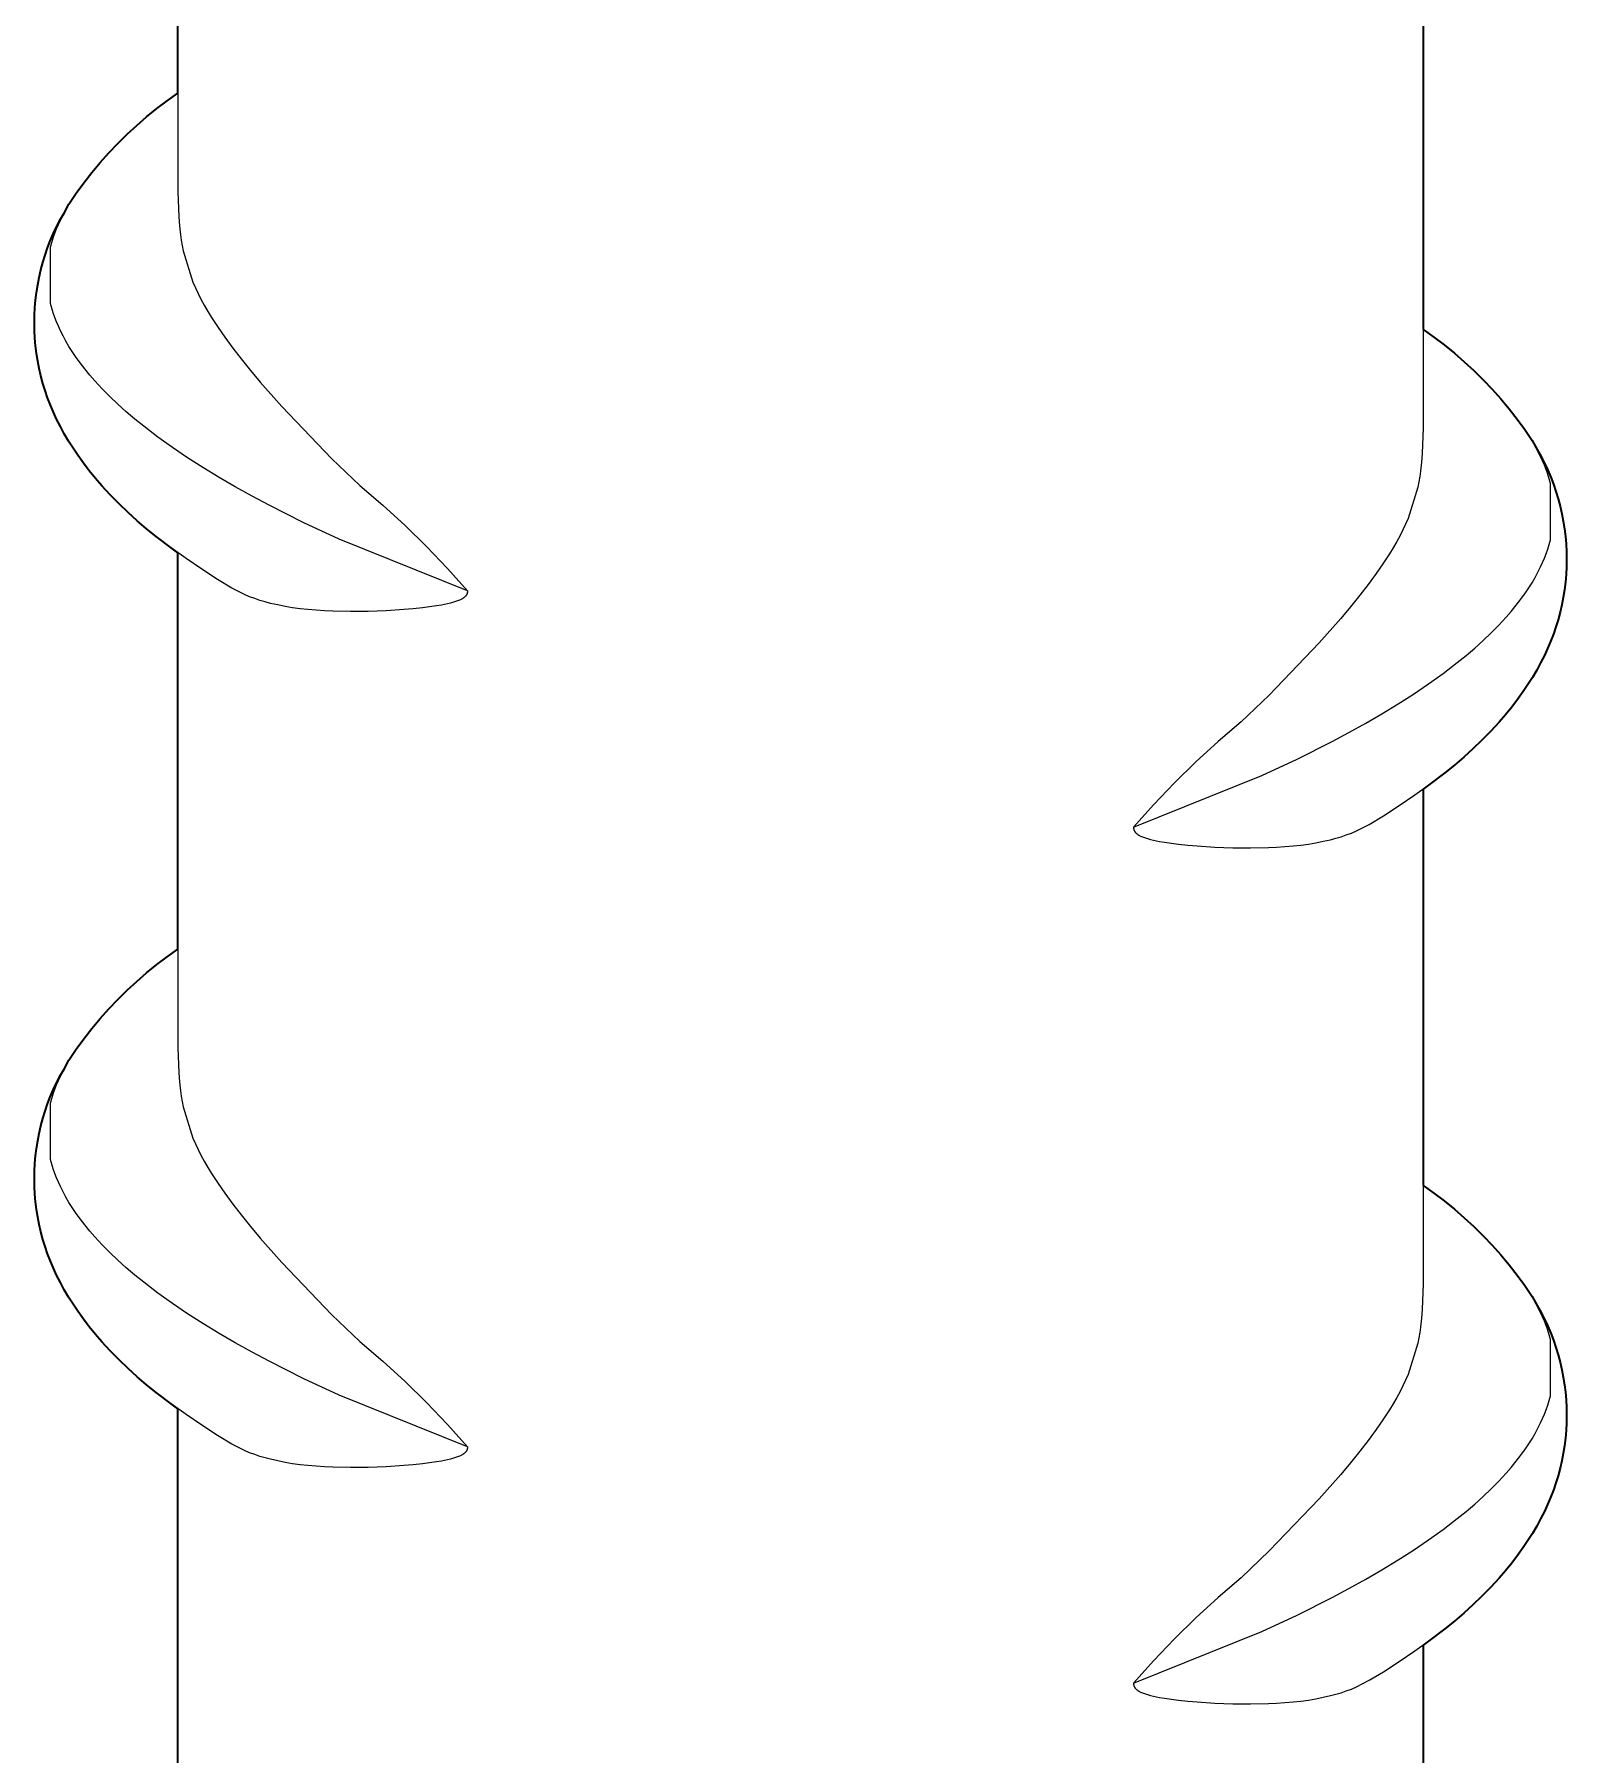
# Model space of a CAD drawing. Header units: millimetres. Extents: x -8 to 1608, y -703 to 404.
# Drawn here: x 40.3 to 59.99, y 146.14 to 168.25 of the extents above; entities that cross this region are included whole.
import ezdxf

# ---------------------------------------------------------------- set-up
doc = ezdxf.new("R2010")
doc.units = ezdxf.units.MM
doc.layers.add('Blocks', color=7, linetype='Continuous')
doc.layers.add('Blocks$Inner', color=7, linetype='Continuous', lineweight=25, true_color=0x007f00)
doc.layers.add('Blocks$Outline', color=7, linetype='Continuous', lineweight=35, true_color=0xff3f3f)

# ---------------------------------------------------------------- blocks, each defined once
blk = doc.blocks.new('Rebar Coffee Table Front')
at = {"layer": 'Blocks$Inner'}
for points in [[(42.145, 172.585), (42.145, 166.224), (42.156, 165.9), (42.165, 165.785), (42.178, 165.671), (42.187, 165.602), (42.199, 165.534), (42.212, 165.466), (42.339, 165.061), (42.371, 164.988), (42.405, 164.916), (42.442, 164.845), (42.485, 164.766), (42.53, 164.687), (42.578, 164.61), (42.662, 164.481), (42.749, 164.354), (42.852, 164.214), (42.958, 164.077), (43.078, 163.927), (43.202, 163.779), (43.48, 163.463), (44.125, 162.794), (44.484, 162.451), (44.778, 162.198), (45.064, 161.936), (45.341, 161.664), (45.608, 161.384), (45.866, 161.094), (44.216, 161.759), (43.762, 161.971), (43.316, 162.196), (43.098, 162.312), (42.883, 162.432), (42.674, 162.553), (42.467, 162.679), (42.269, 162.806), (42.074, 162.939), (41.888, 163.072), (41.707, 163.21), (41.594, 163.302), (41.482, 163.397), (41.373, 163.495), (41.272, 163.591), (41.173, 163.691), (41.078, 163.794), (41.012, 163.869), (40.949, 163.947), (40.888, 164.027), (40.829, 164.108), (40.786, 164.172), (40.745, 164.237), (40.707, 164.303), (40.67, 164.371), (40.636, 164.439), (40.61, 164.496), (40.586, 164.553), (40.564, 164.61), (40.544, 164.669), (40.526, 164.728), (40.51, 164.788), (40.51, 165.513), (40.526, 165.573), (40.544, 165.632), (40.564, 165.69), (40.586, 165.748), (40.61, 165.805), (40.636, 165.861), (40.746, 166.065), (40.84, 166.204), (40.938, 166.339), (41.041, 166.471), (41.148, 166.6), (41.259, 166.725), (41.375, 166.846), (41.494, 166.964), (41.617, 167.077), (41.744, 167.187), (41.874, 167.292), (42.008, 167.393), (42.145, 167.489)], [(58.145, 169.548), (58.145, 163.187), (58.134, 162.863), (58.125, 162.748), (58.112, 162.634), (58.103, 162.565), (58.091, 162.497), (58.078, 162.429), (57.951, 162.024), (57.919, 161.951), (57.885, 161.879), (57.848, 161.808), (57.805, 161.729), (57.76, 161.65), (57.712, 161.573), (57.628, 161.444), (57.541, 161.317), (57.438, 161.177), (57.332, 161.04), (57.212, 160.89), (57.088, 160.742), (56.81, 160.426), (56.165, 159.757), (55.806, 159.413), (55.512, 159.161), (55.226, 158.899), (54.949, 158.627), (54.682, 158.346), (54.424, 158.057), (56.074, 158.722), (56.528, 158.934), (56.974, 159.159), (57.192, 159.275), (57.407, 159.395), (57.616, 159.516), (57.823, 159.642), (58.021, 159.769), (58.216, 159.902), (58.401, 160.035), (58.583, 160.173), (58.696, 160.265), (58.808, 160.36), (58.916, 160.458), (59.018, 160.554), (59.116, 160.654), (59.212, 160.757), (59.278, 160.832), (59.341, 160.91), (59.402, 160.99), (59.461, 161.071), (59.504, 161.135), (59.545, 161.2), (59.583, 161.266), (59.62, 161.334), (59.654, 161.402), (59.68, 161.459), (59.704, 161.516), (59.726, 161.573), (59.746, 161.632), (59.764, 161.691), (59.78, 161.751), (59.78, 162.476), (59.764, 162.536), (59.746, 162.595), (59.726, 162.653), (59.704, 162.711), (59.68, 162.768), (59.654, 162.824), (59.544, 163.028), (59.45, 163.167), (59.352, 163.302), (59.249, 163.434), (59.142, 163.563), (59.03, 163.688), (58.915, 163.809), (58.796, 163.927), (58.673, 164.04), (58.546, 164.15), (58.416, 164.255), (58.282, 164.356), (58.145, 164.452)], [(45.866, 161.094), (45.866, 161.09), (45.866, 161.086), (45.866, 161.084), (45.865, 161.082), (45.865, 161.08), (45.865, 161.078), (45.865, 161.077), (45.865, 161.075), (45.864, 161.073), (45.864, 161.071), (45.863, 161.069), (45.863, 161.067), (45.862, 161.065), (45.862, 161.064), (45.861, 161.062), (45.861, 161.06), (45.86, 161.058), (45.859, 161.056), (45.859, 161.054), (45.858, 161.053), (45.857, 161.051), (45.856, 161.049), (45.855, 161.047), (45.854, 161.046), (45.853, 161.044), (45.852, 161.042), (45.851, 161.041), (45.85, 161.039), (45.849, 161.037), (45.848, 161.036), (45.846, 161.034), (45.845, 161.032), (45.843, 161.03), (45.842, 161.028), (45.84, 161.027), (45.839, 161.025), (45.837, 161.023), (45.835, 161.021), (45.832, 161.018), (45.828, 161.015), (45.825, 161.012), (45.821, 161.009), (45.817, 161.006), (45.813, 161.003), (45.809, 161.001), (45.805, 160.998), (45.801, 160.995), (45.797, 160.993), (45.789, 160.988), (45.783, 160.985), (45.776, 160.982), (45.764, 160.976), (45.751, 160.971), (45.739, 160.966), (45.726, 160.961), (45.713, 160.957), (45.687, 160.949), (45.648, 160.938), (45.609, 160.929), (45.57, 160.92), (45.531, 160.913), (45.47, 160.902), (45.408, 160.893), (45.287, 160.878), (45.168, 160.865), (45.05, 160.855), (44.821, 160.84), (44.592, 160.831), (44.363, 160.829), (44.134, 160.834), (44.027, 160.839), (43.92, 160.846), (43.817, 160.855), (43.715, 160.866), (43.619, 160.879), (43.523, 160.895), (43.428, 160.914), (43.334, 160.935), (43.266, 160.953), (43.199, 160.973), (43.132, 160.996), (43.066, 161.02), (43.001, 161.047), (42.838, 161.132), (42.655, 161.243), (42.452, 161.374), (42.251, 161.51), (42.057, 161.649), (41.867, 161.795), (41.744, 161.894), (41.623, 161.997), (41.505, 162.103), (41.389, 162.214), (41.276, 162.328), (41.168, 162.445), (41.086, 162.54), (41.007, 162.636), (40.931, 162.736), (40.858, 162.837), (40.798, 162.927), (40.741, 163.018), (40.686, 163.112), (40.635, 163.207), (40.587, 163.303), (40.545, 163.392), (40.507, 163.483), (40.472, 163.575), (40.44, 163.668), (40.411, 163.762), (40.386, 163.857), (40.363, 163.952), (40.345, 164.049), (40.329, 164.146), (40.317, 164.244), (40.309, 164.342), (40.304, 164.44), (40.302, 164.538), (40.303, 164.636), (40.309, 164.735), (40.317, 164.833), (40.329, 164.93), (40.344, 165.027), (40.363, 165.124), (40.385, 165.22), (40.41, 165.315), (40.439, 165.409), (40.471, 165.502), (40.506, 165.594), (40.544, 165.684), (40.586, 165.773), (40.63, 165.861), (40.682, 165.947)], [(54.424, 158.057), (54.424, 158.053), (54.424, 158.049), (54.424, 158.047), (54.424, 158.045), (54.425, 158.043), (54.425, 158.041), (54.425, 158.04), (54.425, 158.038), (54.426, 158.036), (54.426, 158.034), (54.426, 158.032), (54.427, 158.03), (54.427, 158.028), (54.428, 158.026), (54.429, 158.025), (54.429, 158.023), (54.43, 158.021), (54.431, 158.019), (54.431, 158.017), (54.432, 158.016), (54.433, 158.014), (54.434, 158.012), (54.435, 158.01), (54.436, 158.009), (54.437, 158.007), (54.438, 158.005), (54.439, 158.004), (54.44, 158.002), (54.441, 158), (54.442, 157.999), (54.444, 157.997), (54.445, 157.995), (54.447, 157.993), (54.448, 157.991), (54.45, 157.99), (54.451, 157.988), (54.453, 157.986), (54.455, 157.984), (54.458, 157.981), (54.462, 157.978), (54.465, 157.975), (54.469, 157.972), (54.473, 157.969), (54.477, 157.966), (54.481, 157.964), (54.485, 157.961), (54.489, 157.958), (54.493, 157.956), (54.501, 157.951), (54.507, 157.948), (54.514, 157.945), (54.526, 157.939), (54.538, 157.934), (54.551, 157.929), (54.564, 157.924), (54.577, 157.92), (54.603, 157.912), (54.642, 157.901), (54.681, 157.892), (54.72, 157.883), (54.759, 157.876), (54.82, 157.865), (54.882, 157.856), (55.003, 157.841), (55.122, 157.828), (55.24, 157.818), (55.469, 157.803), (55.698, 157.794), (55.927, 157.792), (56.156, 157.797), (56.263, 157.802), (56.37, 157.809), (56.473, 157.818), (56.575, 157.829), (56.671, 157.842), (56.767, 157.858), (56.862, 157.877), (56.956, 157.898), (57.024, 157.916), (57.091, 157.936), (57.158, 157.959), (57.224, 157.983), (57.289, 158.01), (57.452, 158.095), (57.635, 158.206), (57.838, 158.337), (58.039, 158.473), (58.233, 158.612), (58.423, 158.758), (58.546, 158.857), (58.667, 158.96), (58.785, 159.066), (58.901, 159.177), (59.013, 159.291), (59.122, 159.408), (59.204, 159.503), (59.283, 159.599), (59.359, 159.699), (59.432, 159.8), (59.492, 159.89), (59.549, 159.981), (59.604, 160.075), (59.655, 160.17), (59.703, 160.266), (59.744, 160.355), (59.783, 160.446), (59.818, 160.538), (59.85, 160.631), (59.879, 160.725), (59.904, 160.82), (59.926, 160.915), (59.945, 161.012), (59.961, 161.109), (59.973, 161.207), (59.981, 161.305), (59.986, 161.403), (59.988, 161.501), (59.986, 161.599), (59.981, 161.698), (59.973, 161.796), (59.961, 161.893), (59.946, 161.99), (59.927, 162.087), (59.905, 162.183), (59.88, 162.278), (59.851, 162.372), (59.819, 162.465), (59.784, 162.557), (59.746, 162.647), (59.704, 162.736), (59.66, 162.824), (59.608, 162.91)], [(42.145, 161.585), (42.145, 155.224), (42.156, 154.9), (42.165, 154.785), (42.178, 154.671), (42.187, 154.602), (42.199, 154.534), (42.212, 154.466), (42.339, 154.061), (42.371, 153.988), (42.405, 153.916), (42.442, 153.845), (42.485, 153.766), (42.53, 153.687), (42.578, 153.61), (42.662, 153.481), (42.749, 153.354), (42.852, 153.214), (42.958, 153.077), (43.078, 152.927), (43.202, 152.779), (43.48, 152.463), (44.125, 151.794), (44.484, 151.451), (44.778, 151.198), (45.064, 150.936), (45.341, 150.664), (45.608, 150.384), (45.866, 150.094), (45.866, 150.09), (45.866, 150.086), (45.866, 150.084), (45.865, 150.082), (45.865, 150.08), (45.865, 150.078), (45.865, 150.077), (45.865, 150.075), (45.864, 150.073), (45.864, 150.071), (45.863, 150.069), (45.863, 150.067), (45.862, 150.065), (45.862, 150.064), (45.861, 150.062), (45.861, 150.06), (45.86, 150.058), (45.859, 150.056), (45.859, 150.054), (45.858, 150.053), (45.857, 150.051), (45.856, 150.049), (45.855, 150.047), (45.854, 150.046), (45.853, 150.044), (45.852, 150.042), (45.851, 150.041), (45.85, 150.039), (45.849, 150.037), (45.848, 150.036), (45.846, 150.034), (45.845, 150.032), (45.843, 150.03), (45.842, 150.028), (45.84, 150.027), (45.839, 150.025), (45.837, 150.023), (45.835, 150.021), (45.832, 150.018), (45.828, 150.015), (45.825, 150.012), (45.821, 150.009), (45.817, 150.006), (45.813, 150.003), (45.809, 150.001), (45.805, 149.998), (45.801, 149.995), (45.797, 149.993), (45.789, 149.988), (45.783, 149.985), (45.776, 149.982), (45.764, 149.976), (45.751, 149.971), (45.739, 149.966), (45.726, 149.961), (45.713, 149.957), (45.687, 149.949), (45.648, 149.938), (45.609, 149.929), (45.57, 149.92), (45.531, 149.913), (45.47, 149.902), (45.408, 149.893), (45.287, 149.878), (45.168, 149.865), (45.05, 149.855), (44.821, 149.84), (44.592, 149.831), (44.363, 149.829), (44.134, 149.834), (44.027, 149.839), (43.92, 149.846), (43.817, 149.855), (43.715, 149.866), (43.619, 149.879), (43.523, 149.895), (43.428, 149.914), (43.334, 149.935), (43.266, 149.953), (43.199, 149.973), (43.132, 149.996), (43.066, 150.02), (43.001, 150.047), (42.838, 150.132), (42.655, 150.243), (42.452, 150.374), (42.251, 150.51), (42.057, 150.649), (41.867, 150.795), (41.744, 150.894), (41.623, 150.997), (41.505, 151.103), (41.389, 151.214), (41.276, 151.328), (41.168, 151.445), (41.086, 151.54), (41.007, 151.636), (40.931, 151.736), (40.858, 151.837), (40.798, 151.927), (40.741, 152.018), (40.686, 152.112), (40.635, 152.207), (40.587, 152.303), (40.545, 152.392), (40.507, 152.483), (40.472, 152.575), (40.44, 152.668), (40.411, 152.762), (40.386, 152.857), (40.363, 152.952), (40.345, 153.049), (40.329, 153.146), (40.317, 153.244), (40.309, 153.342), (40.304, 153.44), (40.302, 153.538), (40.303, 153.636), (40.309, 153.735), (40.317, 153.833), (40.329, 153.93), (40.344, 154.027), (40.363, 154.124), (40.385, 154.22), (40.41, 154.315), (40.439, 154.409), (40.471, 154.502), (40.506, 154.594), (40.544, 154.684), (40.586, 154.773), (40.63, 154.861), (40.682, 154.947)], [(58.145, 158.548), (58.145, 152.187), (58.134, 151.863), (58.125, 151.748), (58.112, 151.634), (58.103, 151.565), (58.091, 151.497), (58.078, 151.429), (57.951, 151.024), (57.919, 150.951), (57.885, 150.879), (57.848, 150.808), (57.805, 150.729), (57.76, 150.65), (57.712, 150.573), (57.628, 150.444), (57.541, 150.317), (57.438, 150.177), (57.332, 150.04), (57.212, 149.89), (57.088, 149.742), (56.81, 149.426), (56.165, 148.757), (55.806, 148.413), (55.512, 148.161), (55.226, 147.899), (54.949, 147.627), (54.682, 147.346), (54.424, 147.057), (56.074, 147.722), (56.528, 147.934), (56.974, 148.159), (57.192, 148.275), (57.407, 148.395), (57.616, 148.516), (57.823, 148.642), (58.021, 148.769), (58.216, 148.902), (58.401, 149.035), (58.583, 149.173), (58.696, 149.265), (58.808, 149.36), (58.916, 149.458), (59.018, 149.554), (59.116, 149.654), (59.212, 149.757), (59.278, 149.832), (59.341, 149.91), (59.402, 149.99), (59.461, 150.071), (59.504, 150.135), (59.545, 150.2), (59.583, 150.266), (59.62, 150.334), (59.654, 150.402), (59.68, 150.459), (59.704, 150.516), (59.726, 150.573), (59.746, 150.632), (59.764, 150.691), (59.78, 150.751), (59.78, 151.476), (59.764, 151.536), (59.746, 151.595), (59.726, 151.653), (59.704, 151.711), (59.68, 151.768), (59.654, 151.824), (59.544, 152.028), (59.45, 152.167), (59.352, 152.302), (59.249, 152.434), (59.142, 152.563), (59.03, 152.688), (58.915, 152.809), (58.796, 152.927), (58.673, 153.04), (58.546, 153.15), (58.416, 153.255), (58.282, 153.356), (58.145, 153.452)], [(45.866, 150.094), (44.216, 150.759), (43.762, 150.971), (43.316, 151.196), (43.098, 151.312), (42.883, 151.432), (42.674, 151.553), (42.467, 151.679), (42.269, 151.806), (42.074, 151.939), (41.888, 152.072), (41.707, 152.21), (41.594, 152.302), (41.482, 152.397), (41.373, 152.495), (41.272, 152.591), (41.173, 152.691), (41.078, 152.794), (41.012, 152.869), (40.949, 152.947), (40.888, 153.027), (40.829, 153.108), (40.786, 153.172), (40.745, 153.237), (40.707, 153.303), (40.67, 153.371), (40.636, 153.439), (40.61, 153.496), (40.586, 153.553), (40.564, 153.61), (40.544, 153.669), (40.526, 153.728), (40.51, 153.788), (40.51, 154.513), (40.526, 154.573), (40.544, 154.632), (40.564, 154.69), (40.586, 154.748), (40.61, 154.805), (40.636, 154.861), (40.746, 155.065), (40.84, 155.204), (40.938, 155.339), (41.041, 155.471), (41.148, 155.6), (41.259, 155.725), (41.375, 155.846), (41.494, 155.964), (41.617, 156.077), (41.744, 156.187), (41.874, 156.292), (42.008, 156.393), (42.145, 156.489)], [(54.424, 147.057), (54.424, 147.053), (54.424, 147.049), (54.424, 147.047), (54.424, 147.045), (54.425, 147.043), (54.425, 147.041), (54.425, 147.04), (54.425, 147.038), (54.426, 147.036), (54.426, 147.034), (54.426, 147.032), (54.427, 147.03), (54.427, 147.028), (54.428, 147.026), (54.429, 147.025), (54.429, 147.023), (54.43, 147.021), (54.431, 147.019), (54.431, 147.017), (54.432, 147.016), (54.433, 147.014), (54.434, 147.012), (54.435, 147.01), (54.436, 147.009), (54.437, 147.007), (54.438, 147.005), (54.439, 147.004), (54.44, 147.002), (54.441, 147), (54.442, 146.999), (54.444, 146.997), (54.445, 146.995), (54.447, 146.993), (54.448, 146.991), (54.45, 146.99), (54.451, 146.988), (54.453, 146.986), (54.455, 146.984), (54.458, 146.981), (54.462, 146.978), (54.465, 146.975), (54.469, 146.972), (54.473, 146.969), (54.477, 146.966), (54.481, 146.964), (54.485, 146.961), (54.489, 146.958), (54.493, 146.956), (54.501, 146.951), (54.507, 146.948), (54.514, 146.945), (54.526, 146.939), (54.538, 146.934), (54.551, 146.929), (54.564, 146.924), (54.577, 146.92), (54.603, 146.912), (54.642, 146.901), (54.681, 146.892), (54.72, 146.883), (54.759, 146.876), (54.82, 146.865), (54.882, 146.856), (55.003, 146.841), (55.122, 146.828), (55.24, 146.818), (55.469, 146.803), (55.698, 146.794), (55.927, 146.792), (56.156, 146.797), (56.263, 146.802), (56.37, 146.809), (56.473, 146.818), (56.575, 146.829), (56.671, 146.842), (56.767, 146.858), (56.862, 146.877), (56.956, 146.898), (57.024, 146.916), (57.091, 146.936), (57.158, 146.959), (57.224, 146.983), (57.289, 147.01), (57.452, 147.095), (57.635, 147.206), (57.838, 147.337), (58.039, 147.473), (58.233, 147.612), (58.423, 147.758), (58.546, 147.857), (58.667, 147.96), (58.785, 148.066), (58.901, 148.177), (59.013, 148.291), (59.122, 148.408), (59.204, 148.503), (59.283, 148.599), (59.359, 148.699), (59.432, 148.8), (59.492, 148.89), (59.549, 148.981), (59.604, 149.075), (59.655, 149.17), (59.703, 149.266), (59.744, 149.355), (59.783, 149.446), (59.818, 149.538), (59.85, 149.631), (59.879, 149.725), (59.904, 149.82), (59.926, 149.915), (59.945, 150.012), (59.961, 150.109), (59.973, 150.207), (59.981, 150.305), (59.986, 150.403), (59.988, 150.501), (59.986, 150.599), (59.981, 150.698), (59.973, 150.796), (59.961, 150.893), (59.946, 150.99), (59.927, 151.087), (59.905, 151.183), (59.88, 151.278), (59.851, 151.372), (59.819, 151.465), (59.784, 151.557), (59.746, 151.647), (59.704, 151.736), (59.66, 151.824), (59.608, 151.91)], [(42.145, 150.585), (42.145, 144.224)], [(58.145, 147.548), (58.145, 141.187)]]:
    blk.add_lwpolyline(points, dxfattribs=at)
at = {"layer": 'Blocks$Outline'}
for points in [[(42.145, 167.489), (42.145, 172.585)], [(58.145, 169.548), (58.145, 164.452)], [(40.682, 165.947), (40.746, 166.065), (40.84, 166.204), (40.938, 166.339), (41.041, 166.471), (41.148, 166.6), (41.259, 166.725), (41.375, 166.846), (41.494, 166.964), (41.617, 167.077), (41.744, 167.187), (41.874, 167.292), (42.008, 167.393), (42.145, 167.489)], [(42.145, 161.585), (42.057, 161.649), (41.867, 161.795), (41.744, 161.894), (41.623, 161.997), (41.505, 162.103), (41.389, 162.214), (41.276, 162.328), (41.168, 162.445), (41.086, 162.54), (41.007, 162.636), (40.931, 162.736), (40.858, 162.837), (40.798, 162.927), (40.741, 163.018), (40.686, 163.112), (40.635, 163.207), (40.587, 163.303), (40.545, 163.392), (40.507, 163.483), (40.472, 163.575), (40.44, 163.668), (40.411, 163.762), (40.386, 163.857), (40.363, 163.952), (40.345, 164.049), (40.329, 164.146), (40.317, 164.244), (40.309, 164.342), (40.304, 164.44), (40.302, 164.538), (40.303, 164.636), (40.309, 164.735), (40.317, 164.833), (40.329, 164.93), (40.344, 165.027), (40.363, 165.124), (40.385, 165.22), (40.41, 165.315), (40.439, 165.409), (40.471, 165.502), (40.506, 165.594), (40.544, 165.684), (40.586, 165.773), (40.63, 165.861), (40.682, 165.947)], [(58.145, 164.452), (58.282, 164.356), (58.416, 164.255), (58.546, 164.15), (58.673, 164.04), (58.796, 163.927), (58.915, 163.809), (59.03, 163.688), (59.142, 163.563), (59.249, 163.434), (59.352, 163.302), (59.45, 163.167), (59.544, 163.028), (59.608, 162.91)], [(59.608, 162.91), (59.66, 162.824), (59.704, 162.736), (59.746, 162.647), (59.784, 162.557), (59.819, 162.465), (59.851, 162.372), (59.88, 162.278), (59.905, 162.183), (59.927, 162.087), (59.946, 161.99), (59.961, 161.893), (59.973, 161.796), (59.981, 161.698), (59.986, 161.599), (59.988, 161.501), (59.986, 161.403), (59.981, 161.305), (59.973, 161.207), (59.961, 161.109), (59.945, 161.012), (59.926, 160.915), (59.904, 160.82), (59.879, 160.725), (59.85, 160.631), (59.818, 160.538), (59.783, 160.446), (59.744, 160.355), (59.703, 160.266), (59.655, 160.17), (59.604, 160.075), (59.549, 159.981), (59.492, 159.89), (59.432, 159.8), (59.359, 159.699), (59.283, 159.599), (59.204, 159.503), (59.122, 159.408), (59.013, 159.291), (58.901, 159.177), (58.785, 159.066), (58.667, 158.96), (58.546, 158.857), (58.423, 158.758), (58.233, 158.612), (58.145, 158.548)], [(42.145, 156.489), (42.145, 161.585)], [(58.145, 158.548), (58.145, 153.452)], [(40.682, 154.947), (40.746, 155.065), (40.84, 155.204), (40.938, 155.339), (41.041, 155.471), (41.148, 155.6), (41.259, 155.725), (41.375, 155.846), (41.494, 155.964), (41.617, 156.077), (41.744, 156.187), (41.874, 156.292), (42.008, 156.393), (42.145, 156.489)], [(42.145, 150.585), (42.057, 150.649), (41.867, 150.795), (41.744, 150.894), (41.623, 150.997), (41.505, 151.103), (41.389, 151.214), (41.276, 151.328), (41.168, 151.445), (41.086, 151.54), (41.007, 151.636), (40.931, 151.736), (40.858, 151.837), (40.798, 151.927), (40.741, 152.018), (40.686, 152.112), (40.635, 152.207), (40.587, 152.303), (40.545, 152.392), (40.507, 152.483), (40.472, 152.575), (40.44, 152.668), (40.411, 152.762), (40.386, 152.857), (40.363, 152.952), (40.345, 153.049), (40.329, 153.146), (40.317, 153.244), (40.309, 153.342), (40.304, 153.44), (40.302, 153.538), (40.303, 153.636), (40.309, 153.735), (40.317, 153.833), (40.329, 153.93), (40.344, 154.027), (40.363, 154.124), (40.385, 154.22), (40.41, 154.315), (40.439, 154.409), (40.471, 154.502), (40.506, 154.594), (40.544, 154.684), (40.586, 154.773), (40.63, 154.861), (40.682, 154.947)], [(58.145, 153.452), (58.282, 153.356), (58.416, 153.255), (58.546, 153.15), (58.673, 153.04), (58.796, 152.927), (58.915, 152.809), (59.03, 152.688), (59.142, 152.563), (59.249, 152.434), (59.352, 152.302), (59.45, 152.167), (59.544, 152.028), (59.608, 151.91)], [(59.608, 151.91), (59.66, 151.824), (59.704, 151.736), (59.746, 151.647), (59.784, 151.557), (59.819, 151.465), (59.851, 151.372), (59.88, 151.278), (59.905, 151.183), (59.927, 151.087), (59.946, 150.99), (59.961, 150.893), (59.973, 150.796), (59.981, 150.698), (59.986, 150.599), (59.988, 150.501), (59.986, 150.403), (59.981, 150.305), (59.973, 150.207), (59.961, 150.109), (59.945, 150.012), (59.926, 149.915), (59.904, 149.82), (59.879, 149.725), (59.85, 149.631), (59.818, 149.538), (59.783, 149.446), (59.744, 149.355), (59.703, 149.266), (59.655, 149.17), (59.604, 149.075), (59.549, 148.981), (59.492, 148.89), (59.432, 148.8), (59.359, 148.699), (59.283, 148.599), (59.204, 148.503), (59.122, 148.408), (59.013, 148.291), (58.901, 148.177), (58.785, 148.066), (58.667, 147.96), (58.546, 147.857), (58.423, 147.758), (58.233, 147.612), (58.145, 147.548)], [(42.145, 145.489), (42.145, 150.585)], [(58.145, 147.548), (58.145, 142.452)]]:
    blk.add_lwpolyline(points, dxfattribs=at)

msp = doc.modelspace()

# ---------------------------------------------------------------- block references
at = {"layer": 'Blocks'}
msp.add_blockref('Rebar Coffee Table Front', (0, 0), dxfattribs=at)

doc.saveas('drawing.dxf')
